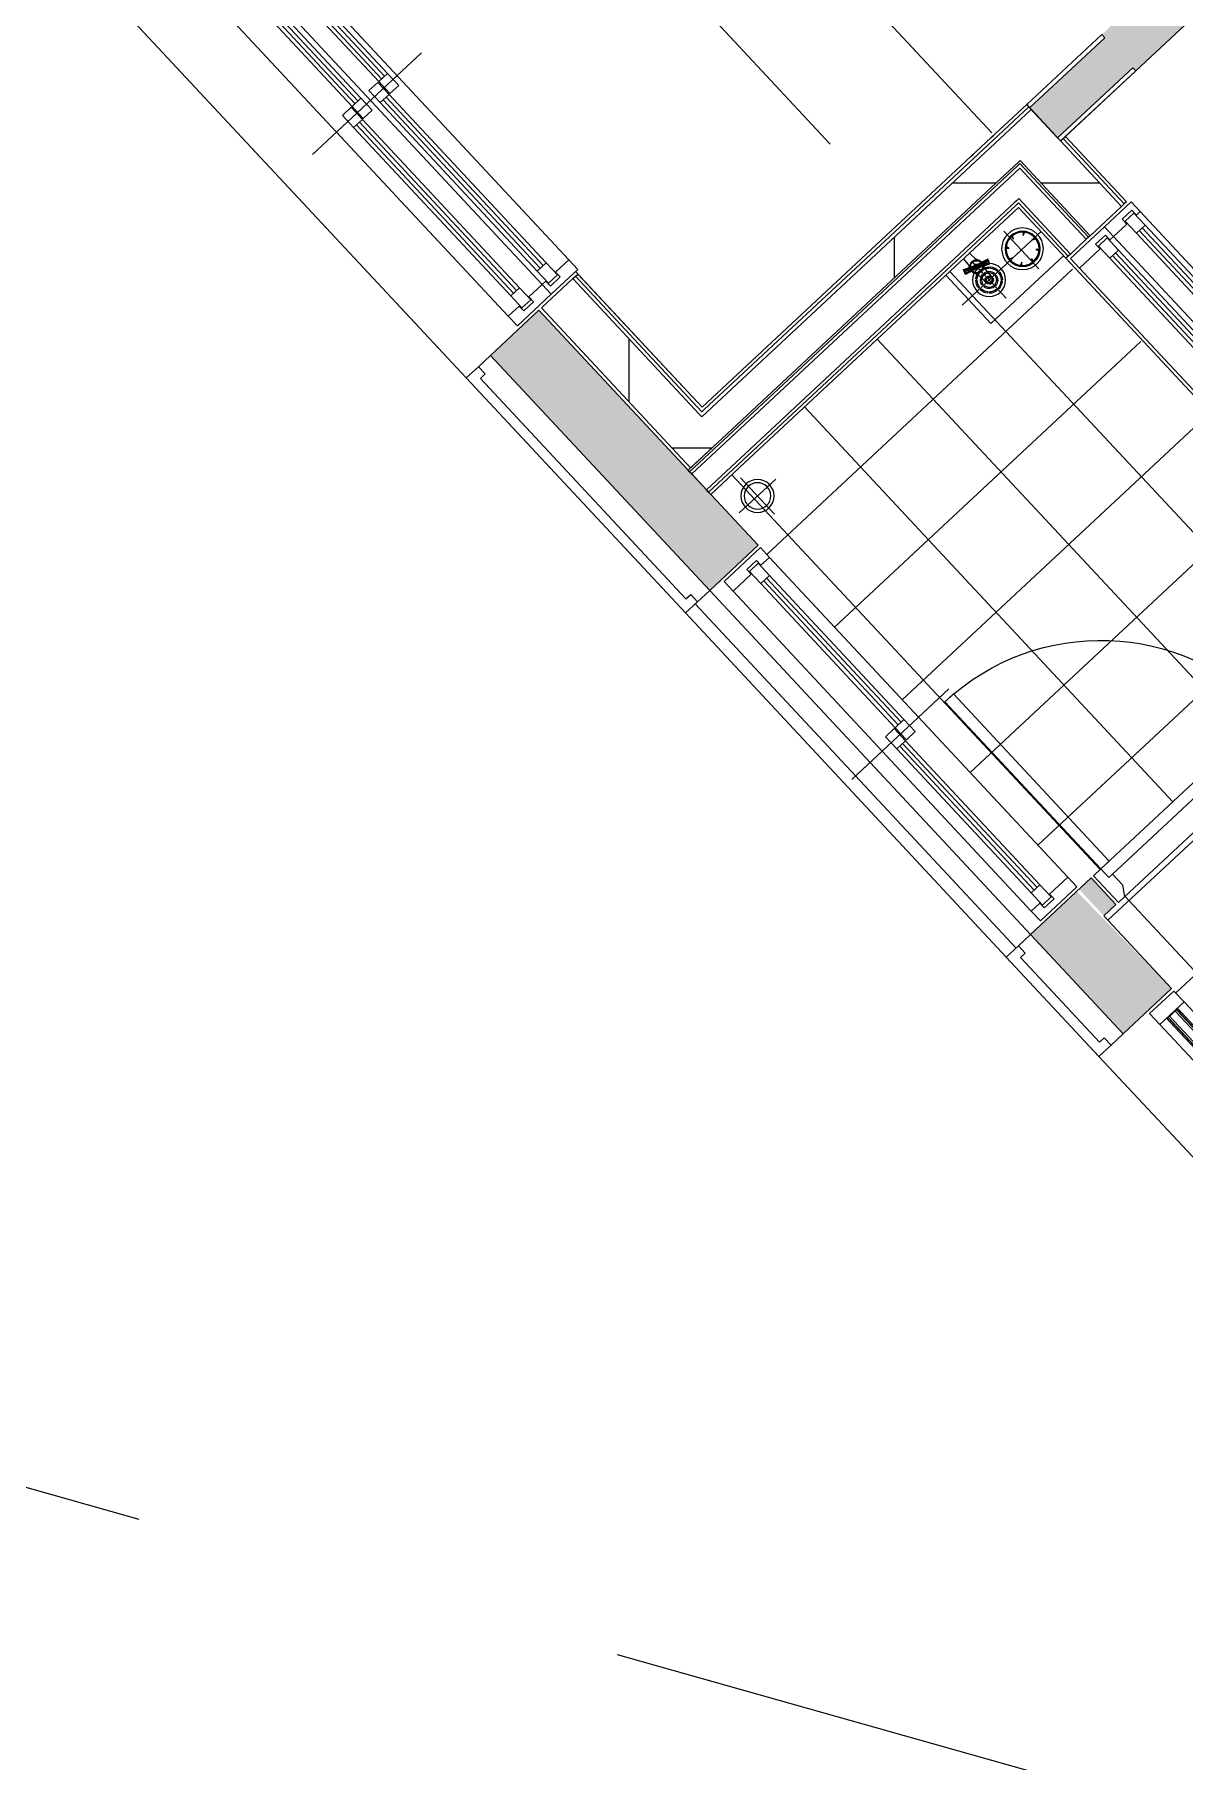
# Model space of a CAD drawing. Header units: millimetres. Extents: x -71377 to 516042, y -145869 to 441446.
# Drawn here: x 227619 to 231090, y 71882 to 77095 of the extents above; entities that cross this region are included whole.
import ezdxf

# ---------------------------------------------------------------- set-up
doc = ezdxf.new("R2010")
doc.units = ezdxf.units.MM
doc.header["$LTSCALE"] = 1000
doc.linetypes.add('_점선_M_', pattern=[3, 1.5, -1.5])
doc.linetypes.add('_점선_S_', pattern=[1.6, 0.8, -0.8])
for name, color, linetype, lineweight in [('A-door', 4, 'Continuous', 5), ('A-door-hdln', 8, 'Continuous', 5), ('A-ele-8', 8, 'Continuous', 5), ('A-fnsh', 5, 'Continuous', 5), ('A-fnsh-4', 4, 'Continuous', 5), ('A-glas', 5, 'Continuous', 5), ('A-hat', 251, 'Continuous', 5), ('A-insu', 251, 'Continuous', 5), ('A-rail', 6, 'Continuous', 5), ('A-wind', 4, 'Continuous', 5), ('A-wind-hdln', 8, 'Continuous', 5), ('A_cwall', 2, 'Continuous', 5), ('A_fnsh-4', 4, 'Continuous', 5), ('AA_dash_M_', 7, '_점선_M_', 5), ('AA_발코니선', 4, '_점선_S_', 5), ('AA_설비', 4, 'Continuous', 5), ('AA_설비_6', 6, 'Continuous', 5), ('AA_설비_8', 8, 'Continuous', 5), ('AA_설비_CEN', 1, 'Continuous', 5), ('AA_위생', 4, 'Continuous', 5)]:
    doc.layers.add(name, color=color, linetype=linetype, lineweight=lineweight)
pattern_1 = [(0, (-96985.9, -23353.2), (0, 800), []), (270, (-96985.9, -23353.2), (800, 5e-14), [])]

# ---------------------------------------------------------------- blocks, each defined once
blk = doc.blocks.new('세대실외기실문 - _A_SD_7_5x21-2217475-지반층 배치도')
at = {"layer": 'A-door'}
for p, q in [((310, 15), (310, 705)), ((310, 705), (345, 705)), ((345, 15), (345, 705)), ((-345, 15), (-375, 15)), ((-375, 15), (-375, -95)), ((-345, -20), (-345, 15)), ((310, 15), (345, 15)), ((375, 15), (345, 15)), ((345, 15), (345, -20)), ((375, -95), (375, 15)), ((-330, -20), (-345, -20)), ((-330, -65), (-330, -20)), ((345, -20), (330, -20)), ((330, -20), (330, -65)), ((-375, -95), (-350, -95)), ((-350, -95), (-330, -65)), ((330, -65), (350, -95)), ((350, -95), (375, -95))]:
    blk.add_line(p, q, dxfattribs=at)
at = {"layer": 'A-door-hdln'}
for p, q in [((345, 15), (-345, 15)), ((330, -20), (-330, -20)), ((-350, -95), (350, -95))]:
    blk.add_line(p, q, dxfattribs=at)
blk.add_arc((345, 15), 690, 90, 180, dxfattribs=at)
blk = doc.blocks.new('미서기창__단창A_ - _A_PW_14X20-2523413-지반층 배치도')
at = {"layer": 'A-glas'}
for p, q in [((620, 1), (25, 1)), ((-25, -39), (-620, -39)), ((-25, -51), (-620, -51)), ((620, -11), (25, -11))]:
    blk.add_line(p, q, dxfattribs=at)
at = {"layer": 'A-wind'}
for p, q in [((-660, 50), (-700, 50)), ((-700, 50), (-700, -100)), ((-660, 50), (-660, -25)), ((-25, -23), (-25, 13)), ((-25, 13), (25, 13)), ((25, 13), (25, -23)), ((620, -23), (620, 13)), ((620, 13), (670, 13)), ((700, 50), (660, 50)), ((660, 50), (660, 15)), ((660, 15), (680, 15)), ((670, 13), (670, -23)), ((680, 15), (680, -25)), ((700, -100), (700, 50)), ((-680, -25), (-680, -65)), ((-680, -25), (-660, -25)), ((-670, -63), (-670, -27)), ((-670, -27), (-620, -27)), ((-620, -27), (-620, -63)), ((25, -23), (-25, -23)), ((-25, -63), (-25, -27)), ((-25, -27), (25, -27)), ((25, -27), (25, -63)), ((670, -23), (620, -23)), ((680, -25), (660, -25)), ((660, -25), (660, -100)), ((-700, -100), (-660, -100)), ((-680, -65), (-660, -65)), ((-620, -63), (-670, -63)), ((-660, -65), (-660, -100)), ((25, -63), (-25, -63)), ((660, -100), (700, -100))]:
    blk.add_line(p, q, dxfattribs=at)
at = {"layer": 'A-wind-hdln'}
for p, q in [((0, -225), (0, 175)), ((0, 150), (0, -200)), ((-660, 50), (660, 50)), ((620, 13), (25, 13)), ((-25, -27), (-620, -27)), ((620, -23), (25, -23)), ((660, -100), (-660, -100)), ((-25, -63), (-620, -63))]:
    blk.add_line(p, q, dxfattribs=at)
blk = doc.blocks.new('그릴창_시스템__B타입 - _A_AG_10X23_1-2511913-지반층 배치도')
at = {"layer": 'A-wind'}
for p, q in [((-500, 100), (-455, 100)), ((-500, 0), (-500, 100)), ((-440, 72.2), (-455, 72.2)), ((-455, 72.2), (-455, 70.2)), ((-455, 70.2), (-453.5, 70.2)), ((-453.5, 70.2), (-453.5, 71.1)), ((-453.5, 71.1), (-449.1, 71.1)), ((-449.1, 71.1), (-449.1, 28.9)), ((-448, 28.9), (-448, 71.1)), ((-448, 71.1), (-441.1, 71.1)), ((-441.1, 71.1), (-441.1, 68.2)), ((-441.1, 68.2), (-440, 68.2)), ((-440, 72.2), (440, 72.2)), ((-440, 68.2), (-440, 72.2)), ((440, 68.2), (-440, 68.2)), ((455, 72.2), (440, 72.2)), ((440, 72.2), (440, 68.2)), ((440, 68.2), (441.1, 68.2)), ((441.1, 68.2), (441.1, 71.1)), ((441.1, 71.1), (453, 71.1)), ((453, 71.1), (453, 28.9)), ((454.1, 71.1), (453.5, 71.1)), ((453.5, 71.1), (453.5, 70.2)), ((453.5, 70.2), (455, 70.2)), ((454.1, 28.9), (454.1, 71.1)), ((455, 100), (500, 100)), ((455, 70.2), (455, 72.2)), ((500, 100), (500, 0)), ((-453.5, 29.8), (-455, 29.8)), ((-455, 29.8), (-455, 27.8)), ((-455, 27.8), (-440, 27.8)), ((-453.5, 28.9), (-453.5, 29.8)), ((-449.1, 28.9), (-453.5, 28.9)), ((-441.1, 28.9), (-448, 28.9)), ((-440, 31.8), (-441.1, 31.8)), ((-441.1, 31.8), (-441.1, 28.9)), ((-440, 31.8), (440, 31.8)), ((-440, 27.8), (-440, 31.8)), ((-440, 27.8), (440, 27.8)), ((441.1, 31.8), (440, 31.8)), ((440, 31.8), (440, 27.8)), ((440, 27.8), (455, 27.8)), ((441.1, 28.9), (441.1, 31.8)), ((453, 28.9), (441.1, 28.9)), ((455, 29.8), (453.5, 29.8)), ((453.5, 29.8), (453.5, 28.9)), ((453.5, 28.9), (454.1, 28.9)), ((455, 27.8), (455, 29.8)), ((-455, 0), (-500, 0)), ((500, 0), (455, 0))]:
    blk.add_line(p, q, dxfattribs=at)
at = {"layer": 'A-wind-hdln'}
for p, q in [((-455, 0), (-455, 100)), ((-455, 100), (455, 100)), ((-448, 67.5), (453, 67.5)), ((-448, 61.4), (453, 61.4)), ((455, 100), (455, 0)), ((-448, 38.6), (453, 38.6)), ((-448, 32.5), (453, 32.5)), ((-455, 0), (455, 0))]:
    blk.add_line(p, q, dxfattribs=at)
blk = doc.blocks.new('미서기창__이중창_ - _A_PW_16X12-2465924-지반층 배치도')
at = {"layer": 'A-glas'}
for p, q in [((-720, 56), (-25, 56)), ((25, 96), (720, 96)), ((25, 84), (720, 84)), ((-720, 44), (-25, 44)), ((25, -14), (720, -14)), ((25, -26), (720, -26)), ((-720, -54), (-25, -54)), ((-720, -66), (-25, -66))]:
    blk.add_line(p, q, dxfattribs=at)
at = {"layer": 'A-wind'}
for p, q in [((-800, 15), (-800, 155)), ((-800, 155), (-760, 155)), ((-760, 155), (-760, 70)), ((-25, 108), (25, 108)), ((-25, 72), (-25, 108)), ((25, 108), (25, 72)), ((720, 108), (770, 108)), ((720, 72), (720, 108)), ((760, 155), (800, 155)), ((760, 110), (760, 155)), ((780, 110), (760, 110)), ((770, 108), (770, 72)), ((780, 70), (780, 110)), ((800, 155), (800, 15)), ((-760, 70), (-780, 70)), ((-780, 70), (-780, 30)), ((-770, 68), (-720, 68)), ((-770, 32), (-770, 68)), ((-720, 68), (-720, 32)), ((25, 72), (-25, 72)), ((-25, 68), (25, 68)), ((-25, 32), (-25, 68)), ((25, 68), (25, 32)), ((770, 72), (720, 72)), ((760, 15), (760, 70)), ((760, 70), (780, 70)), ((-760, 15), (-800, 15)), ((-800, 15), (-800, -95)), ((-780, 30), (-760, 30)), ((-720, 32), (-770, 32)), ((-760, 30), (-760, 15)), ((-760, -40), (-760, 15)), ((25, 32), (-25, 32)), ((800, 15), (760, 15)), ((760, 0), (760, 15)), ((800, 15), (800, -95)), ((-780, -80), (-780, -40)), ((-780, -40), (-760, -40)), ((-770, -42), (-720, -42)), ((-770, -78), (-770, -42)), ((-720, -42), (-720, -78)), ((-25, -2), (25, -2)), ((-25, -38), (-25, -2)), ((25, -38), (-25, -38)), ((-25, -42), (25, -42)), ((-25, -78), (-25, -42)), ((25, -2), (25, -38)), ((25, -42), (25, -78)), ((720, -2), (770, -2)), ((720, -38), (720, -2)), ((770, -38), (720, -38)), ((780, 0), (760, 0)), ((760, -95), (760, -40)), ((760, -40), (780, -40)), ((770, -2), (770, -38)), ((780, -40), (780, 0)), ((-800, -95), (-760, -95)), ((-760, -80), (-780, -80)), ((-720, -78), (-770, -78)), ((-760, -95), (-760, -80)), ((25, -78), (-25, -78)), ((800, -95), (760, -95))]:
    blk.add_line(p, q, dxfattribs=at)
at = {"layer": 'A-wind-hdln'}
for p, q in [((0, 255), (0, -195)), ((-760, 155), (760, 155)), ((25, 108), (720, 108)), ((-720, 68), (-25, 68)), ((25, 72), (720, 72)), ((760, 15), (-760, 15)), ((-720, 32), (-25, 32)), ((-720, -42), (-25, -42)), ((25, -2), (720, -2)), ((25, -38), (720, -38)), ((760, -95), (-760, -95)), ((-720, -78), (-25, -78))]:
    blk.add_line(p, q, dxfattribs=at)
blk = doc.blocks.new('설비_발코니_우수100_ - 설비_발코니_우수100_-2557113-지반층 배치도')
at = {"layer": 'AA_설비_6'}
blk.add_circle((0, 0), 50, dxfattribs=at)
at = {"layer": 'AA_설비_8'}
blk.add_circle((0, 0), 40, dxfattribs=at)
at = {"layer": 'AA_설비_CEN'}
for p, q in [((0, 75), (0, -75)), ((-75, 0), (75, 0))]:
    blk.add_line(p, q, dxfattribs=at)
blk = doc.blocks.new('설비_발코니 - 설비_발코니-2565062-지반층 배치도')
at = {"layer": 'AA_설비'}
for p, q in [((38.9, -45.4), (23.9, -50.8)), ((23.9, -50.8), (40.3, -87.4)), ((25.1, -50.4), (41.1, -87.1)), ((27.7, -49.4), (42.4, -86.6)), ((45, -85.7), (31.4, -48.1)), ((35.1, -46.7), (47.6, -84.7)), ((37.7, -45.8), (48.9, -84.3)), ((49.7, -84), (38.9, -45.4)), ((7.9, -73.2), (0, -73.2)), ((0, -98.2), (7.9, -98.2)), ((22.1, -72.2), (7.9, -73.2)), ((7.9, -98.2), (22.1, -99.2)), ((28.2, -70.5), (22.1, -72.2)), ((22.1, -99.2), (28.2, -100.9)), ((33.5, -72.2), (27.3, -78.4)), ((27.3, -78.4), (27.3, -93)), ((27.3, -93), (37.7, -103.4)), ((31.9, -68.7), (28.2, -70.5)), ((28.2, -100.9), (34.5, -103.9)), ((37.7, -103.4), (44.8, -103.4)), ((40.3, -87.4), (49.7, -84)), ((40.3, -87.4), (49.7, -84)), ((51.1, -126), (40.3, -87.4)), ((41.1, -87.1), (52.3, -125.6)), ((42.4, -86.6), (54.9, -124.6)), ((58.6, -123.3), (45, -85.7)), ((52.3, -68), (45.2, -68)), ((47.6, -84.7), (62.3, -122)), ((48.9, -84.3), (64.9, -121)), ((49.7, -84), (66.1, -120.6)), ((62.7, -78.4), (52.3, -68)), ((52.5, -66.1), (61.8, -70.5)), ((56.5, -99.2), (62.7, -93)), ((58.1, -102.7), (61.8, -100.9)), ((61.8, -70.5), (67.9, -72.2)), ((61.8, -100.9), (67.9, -99.2)), ((62.7, -93), (62.7, -78.4)), ((67.9, -72.2), (82.1, -73.2)), ((67.9, -99.2), (82.1, -98.2)), ((82.1, -73.2), (100.5, -73.2)), ((82.1, -98.2), (100.5, -98.2)), ((66.1, -120.6), (51.1, -126))]:
    blk.add_line(p, q, dxfattribs=at)
for centre, radius, start, end in [((45, -85.7), 21, 127.8967, 271.8488), ((45, -85.7), 8, 152.7157, 247.0298), ((45, -85.7), 21, 307.8967, 91.8488), ((45, -85.7), 8, 332.7157, 67.0298), ((100.5, -85.7), 12.5, 270, 90)]:
    blk.add_arc(centre, radius, start, end, dxfattribs=at)
at = {"layer": 'AA_설비_6'}
for p, q in [((0, 0), (200, 0)), ((200, 0), (200, -300))]:
    blk.add_line(p, q, dxfattribs=at)
for centre, radius in [((100, -85.7), 50), ((99.7, -223.8), 63)]:
    blk.add_circle(centre, radius, dxfattribs=at)
at = {"layer": 'AA_설비_8'}
for p, q in [((96.1, -49.9), (96.1, -45.9)), ((103.9, -49.9), (103.9, -45.9)), ((64.1, -82.4), (60.1, -82.4)), ((64.2, -89.2), (60.2, -89.2)), ((70.3, -58.9), (73.1, -61.7)), ((76, -58.9), (73.1, -56.1)), ((78.2, -82.4), (74.2, -82.4)), ((78.3, -89.2), (74.2, -89.2)), ((92.7, -82.4), (88.5, -82.4)), ((92.8, -89.2), (88.5, -89.2)), ((96.1, -64), (96.1, -60)), ((96.1, -78.7), (96.1, -74.3)), ((96.1, -97), (96.1, -92.7)), ((103.9, -64), (103.9, -60)), ((103.9, -78.7), (103.9, -74.3)), ((103.9, -97), (103.9, -92.7)), ((111.5, -89.2), (107.2, -89.2)), ((111.5, -82.4), (107.3, -82.4)), ((125.8, -89.2), (121.7, -89.2)), ((125.8, -82.4), (121.8, -82.4)), ((126.8, -56), (124, -58.9)), ((126.8, -61.7), (129.7, -58.9)), ((139.8, -89.2), (135.8, -89.2)), ((139.9, -82.4), (135.9, -82.4)), ((70.3, -112.5), (73.2, -109.7)), ((76, -112.5), (73.2, -115.4)), ((96.1, -111.4), (96.1, -107.3)), ((96.1, -125.5), (96.1, -121.5)), ((103.9, -111.4), (103.9, -107.3)), ((103.9, -125.5), (103.9, -121.5)), ((124, -112.6), (126.8, -115.4)), ((129.6, -112.6), (126.8, -109.7)), ((71.3, -195.7), (62.2, -192.1)), ((64.7, -189.1), (71.3, -195.7)), ((99.6, -183.7), (95.7, -174.6)), ((99.6, -174.3), (99.6, -183.7)), ((128.1, -195.1), (131.7, -186)), ((134.7, -188.5), (128.1, -195.1)), ((50.5, -224.2), (59.9, -224.2)), ((59.9, -224.2), (50.9, -228.1)), ((65.3, -259.1), (71.9, -252.5)), ((71.9, -252.5), (68.3, -261.6)), ((135.3, -258.5), (128.7, -251.9)), ((128.7, -251.9), (137.8, -255.5)), ((140.1, -223.4), (149.1, -219.5)), ((149.5, -223.4), (140.1, -223.4)), ((100.4, -273.2), (100.4, -263.9)), ((100.4, -263.9), (104.3, -272.9))]:
    blk.add_line(p, q, dxfattribs=at)
for radius in [53, 50]:
    blk.add_circle((100, -223.8), radius, dxfattribs=at)
for radius, start, end in [(40, 95.5963, 132.2058), (36, 96.2205, 131.895), (40, 47.8687, 84.4251), (36, 48.1878, 83.8033), (40, 137.9377, 175.3172), (40, 184.9707, 222.1313), (36, 138.2645, 174.7956), (36, 185.5247, 221.8122), (26, 98.6286, 172.7847), (26, 187.6605, 261.3714), (22, 100.213, 171.4638), (22, 189.0641, 259.787), (12, 108.9695, 164.209), (12, 196.7874, 251.0305), (8, 119.1827, 155.9086), (8, 205.6729, 240.8173), (26, 7.2153, 81.4045), (22, 8.5362, 79.8264), (12, 15.791, 71.1056), (8, 24.0914, 60.9392), (26, 278.5955, 352.3395), (22, 280.1736, 350.9359), (12, 288.8944, 343.2126), (8, 299.0608, 334.3271), (36, 5.2044, 41.8183), (36, 318.105, 354.4753), (40, 317.7942, 355.0293), (40, 4.6828, 42.1367), (40, 227.8633, 264.4037), (36, 228.1817, 263.7795), (36, 276.1967, 311.7355), (40, 275.5749, 312.0623)]:
    blk.add_arc((100, -85.7), radius, start, end, dxfattribs=at)
at = {"layer": 'AA_설비_CEN'}
for p, q in [((100, -300), (100, 25)), ((175, -85.7), (25, -85.7)), ((178, -218.9), (22, -218.9))]:
    blk.add_line(p, q, dxfattribs=at)
blk = doc.blocks.new('난간 - 난간-2585747-지반층 배치도')
at = {"layer": 'A-rail'}
for p, q in [((3225, -7305), (1805, -7305)), ((1805, -7365), (3225, -7365))]:
    blk.add_line(p, q, dxfattribs=at)
blk = doc.blocks.new('미서기창__이중창_ - _A_PD_14X24_7-2585891-지반층 배치도')
at = {"layer": 'A-glas'}
for p, q in [((25, 56), (620, 56)), ((-620, 16), (-25, 16)), ((-620, 4), (-25, 4)), ((25, 44), (620, 44)), ((-620, -94), (-25, -94)), ((25, -54), (620, -54)), ((25, -66), (620, -66)), ((-620, -106), (-25, -106))]:
    blk.add_line(p, q, dxfattribs=at)
at = {"layer": 'A-wind'}
for p, q in [((-700, -25), (-700, 115)), ((-700, 115), (-660, 115)), ((-660, 115), (-660, 30)), ((660, 115), (700, 115)), ((660, 70), (660, 115)), ((700, 115), (700, -25)), ((-25, 68), (25, 68)), ((-25, 32), (-25, 68)), ((25, 68), (25, 32)), ((620, 68), (670, 68)), ((620, 32), (620, 68)), ((680, 70), (660, 70)), ((670, 68), (670, 32)), ((680, 30), (680, 70)), ((-660, 30), (-680, 30)), ((-680, 30), (-680, -10)), ((-670, 28), (-620, 28)), ((-670, -8), (-670, 28)), ((-620, 28), (-620, -8)), ((25, 32), (-25, 32)), ((-25, 28), (25, 28)), ((-25, -8), (-25, 28)), ((25, 28), (25, -8)), ((670, 32), (620, 32)), ((660, -25), (660, 30)), ((660, 30), (680, 30)), ((-660, -25), (-700, -25)), ((-700, -25), (-700, -135)), ((-680, -10), (-660, -10)), ((-620, -8), (-670, -8)), ((-660, -10), (-660, -25)), ((-660, -80), (-660, -25)), ((25, -8), (-25, -8)), ((-25, -42), (25, -42)), ((-25, -78), (-25, -42)), ((25, -42), (25, -78)), ((620, -42), (670, -42)), ((620, -78), (620, -42)), ((700, -25), (660, -25)), ((660, -40), (660, -25)), ((680, -40), (660, -40)), ((670, -42), (670, -78)), ((680, -80), (680, -40)), ((700, -25), (700, -135)), ((-680, -120), (-680, -80)), ((-680, -80), (-660, -80)), ((-670, -82), (-620, -82)), ((-670, -118), (-670, -82)), ((-620, -82), (-620, -118)), ((25, -78), (-25, -78)), ((-25, -82), (25, -82)), ((-25, -118), (-25, -82)), ((25, -82), (25, -118)), ((670, -78), (620, -78)), ((660, -135), (660, -80)), ((660, -80), (680, -80)), ((-700, -135), (-660, -135)), ((-660, -120), (-680, -120)), ((-620, -118), (-670, -118)), ((-660, -135), (-660, -120)), ((25, -118), (-25, -118)), ((700, -135), (660, -135))]:
    blk.add_line(p, q, dxfattribs=at)
at = {"layer": 'A-wind-hdln'}
for p, q in [((0, 215), (0, -235)), ((-660, 115), (660, 115)), ((25, 68), (620, 68)), ((-620, 28), (-25, 28)), ((25, 32), (620, 32)), ((660, -25), (-660, -25)), ((-620, -8), (-25, -8)), ((25, -42), (620, -42)), ((-620, -82), (-25, -82)), ((25, -78), (620, -78)), ((660, -135), (-660, -135)), ((-620, -118), (-25, -118))]:
    blk.add_line(p, q, dxfattribs=at)
blk = doc.blocks.new('대장2_59B_1층_rvt-1-지반층 배치도')
at = {"layer": 'A-hat'}
h = blk.add_hatch(dxfattribs=at)
h.set_pattern_fill('FP_73', color=256, style=0, pattern_type=2)
h.set_pattern_definition(pattern_1)
h.paths.add_polyline_path([(-33356, -191516.2), (-33261, -191427.6), (-33711.1, -190944.9), (-33806.2, -191033.5), (-33696, -191151.7)])
h.paths.add_polyline_path([(-34911, -189848.7), (-34815.9, -189760.1), (-35532, -188992.2), (-35627.1, -189080.8), (-34970, -189785.5)])
h.paths.add_polyline_path([(-36731.9, -187896), (-36636.9, -187807.4), (-37148.4, -187258.8), (-37243.4, -187347.5), (-36790.9, -187832.7)])
h.paths.add_polyline_path([(-39098.5, -185358.2), (-39003.4, -185269.6), (-39583.1, -184647.9), (-39678.2, -184736.6), (-39114.2, -185341.4)])
h = blk.add_hatch(dxfattribs=at)
h.set_pattern_fill('FP_73', color=256, style=0, pattern_type=2)
h.set_pattern_definition(pattern_1)
h.paths.add_polyline_path([(-32150, -190815.4), (-32054.9, -190726.8), (-32327.7, -190434.2), (-32422.8, -190522.9), (-32209, -190752.2)])
h = blk.add_hatch(dxfattribs=at)
h.set_pattern_fill('FP_73', color=256, style=0, pattern_type=2)
h.set_pattern_definition(pattern_1)
h.paths.add_polyline_path([(-33261, -191427.6), (-32361.4, -190588.7), (-32422.8, -190522.9), (-33322.4, -191361.7)])
h = blk.add_hatch(dxfattribs=at)
h.set_pattern_fill('FP_183', color=256, style=0, pattern_type=2)
h.set_pattern_definition([(133, (-32249.37, -191837.88), (-219.406, -204.6), []), (43, (-32249.37, -191837.88), (-204.6, 219.406), [])])
h.paths.add_polyline_path([(-32183.5, -192788.3), (-31254.7, -191922.1), (-32372.8, -190736.1), (-33295.1, -191596.2), (-32190.3, -192781)])
h = blk.add_hatch(dxfattribs=at)
h.set_pattern_fill('FP_182', color=256, style=0, pattern_type=2)
h.set_pattern_definition([(313, (-31219.56, -192942.23), (219.406, 204.6), []), (223, (-31219.56, -192942.23), (204.6, -219.406), [])])
h.paths.add_polyline_path([(-31003.6, -194053.5), (-30089.5, -193201), (-31194.3, -192016.2), (-32108.5, -192868.7), (-31016.1, -194040.2)])
h.paths.add_polyline_path([(-30706.7, -193653.5), (-31150, -193178.1), (-30652.6, -192714.4), (-30209.3, -193189.8), (-30591, -193545.7)])
at = {"layer": 'A-ele-8'}
for p, q in [((-32223.1, -190883.6), (-31254.7, -191922.1)), ((-33711.1, -190944.9), (-33696.5, -190931.2))]:
    blk.add_line(p, q, dxfattribs=at)
at = {"layer": 'A-fnsh'}
for p, q in [((-32114.6, -190208.2), (-32341.4, -190419.6)), ((-32224.4, -190515.7), (-32012.3, -190317.9)), ((-32436.4, -190508.3), (-32448.1, -190519.2)), ((-32495.7, -190563.5), (-32509.6, -190576.5)), ((-33321.4, -191333.5), (-33703.3, -190923.9)), ((-31613, -192256.3), (-32117.7, -192726.9))]:
    blk.add_line(p, q, dxfattribs=at)
at = {"layer": 'A-fnsh-4'}
for p, q in [((-32327.7, -190434.2), (-32422.8, -190522.9)), ((-32422.8, -190522.9), (-32495.9, -190591.1)), ((-32239.1, -190529.3), (-32054.9, -190726.8)), ((-33322.4, -191361.7), (-32495.9, -190591.1)), ((-32366.2, -190593.1), (-32434.5, -190656.9)), ((-32361.4, -190588.7), (-32366.2, -190593.1)), ((-32361.4, -190588.7), (-32150, -190815.4)), ((-33261, -191427.6), (-32434.5, -190656.9)), ((-33199.3, -191493.7), (-32372.8, -190723.1)), ((-32365.9, -190716.6), (-32372.8, -190723.1)), ((-32365.9, -190716.6), (-32216.2, -190877.1)), ((-33321.8, -191346.9), (-33703.4, -190937.7)), ((-33329.5, -191354.1), (-33322.4, -191361.7)), ((-33322.4, -191361.7), (-33329.5, -191354.1)), ((-33199.3, -191493.7), (-33301.6, -191589.2))]:
    blk.add_line(p, q, dxfattribs=at)
at = {"layer": 'A-insu'}
for p, q in [((-32341.4, -190419.6), (-32239.1, -190529.3)), ((-32239.1, -190529.3), (-32231.4, -190522.1)), ((-32054.9, -190726.8), (-32150, -190815.4)), ((-32047.2, -190719.6), (-32054.9, -190726.8)), ((-32161.7, -190826.3), (-32209.2, -190870.7)), ((-32150, -190815.4), (-32154.7, -190819.9)), ((-33806.2, -191033.5), (-33711.1, -190944.9)), ((-33356, -191516.2), (-33806.2, -191033.5)), ((-33363.4, -191523), (-33261, -191427.6)), ((-33261, -191427.6), (-33356, -191516.2)), ((-33358.9, -191527.8), (-33363.4, -191523)), ((-33308.1, -191582.3), (-33352.5, -191534.7))]:
    blk.add_line(p, q, dxfattribs=at)
at = {"layer": 'A_fnsh-4'}
for p, q in [((-32334.9, -190426.5), (-32503.1, -190583.4)), ((-32436.4, -190508.3), (-32341.4, -190419.6)), ((-32495.7, -190563.5), (-32448.1, -190519.2)), ((-32448.1, -190519.2), (-32441.2, -190512.7)), ((-32441.2, -190512.7), (-32436.4, -190508.3)), ((-32231.4, -190522.1), (-32224.4, -190515.7)), ((-32231.4, -190522.1), (-32047.2, -190719.6)), ((-32224.4, -190515.7), (-32040.3, -190713.1)), ((-33321.4, -191333.5), (-32509.6, -190576.5)), ((-33314.9, -191340.4), (-32503.1, -190583.4)), ((-32509.6, -190576.5), (-32502.6, -190570)), ((-32502.6, -190570), (-32495.7, -190563.5)), ((-32368.7, -190604.4), (-32430.1, -190661.7)), ((-32362.2, -190611.3), (-32409.7, -190655.6)), ((-32361.7, -190597.9), (-32368.7, -190604.4)), ((-32362.2, -190611.3), (-32161.7, -190826.3)), ((-32361.7, -190597.9), (-32154.7, -190819.9)), ((-33256.5, -191432.3), (-32430.1, -190661.7)), ((-33250.1, -191439.3), (-32423.6, -190668.6)), ((-32409.7, -190655.6), (-32423.6, -190668.6)), ((-33205.7, -191486.8), (-32379.3, -190716.1)), ((-32366.3, -190730), (-33192.8, -191500.7)), ((-32372.4, -190709.7), (-32379.3, -190716.1)), ((-32365.4, -190703.2), (-32372.4, -190709.7)), ((-32223.1, -190883.6), (-32366.3, -190730)), ((-32365.4, -190703.2), (-32209.2, -190870.7)), ((-32040.3, -190713.1), (-32047.2, -190719.6)), ((-32154.7, -190819.9), (-32161.7, -190826.3)), ((-32216.2, -190877.1), (-32223.1, -190883.6)), ((-32209.2, -190870.7), (-32216.2, -190877.1)), ((-33711.1, -190944.9), (-33703.4, -190937.7)), ((-33711.1, -190944.9), (-33329.5, -191354.1)), ((-33329.5, -191354.1), (-33711.1, -190944.9)), ((-33703.4, -190937.7), (-33696.5, -190931.2)), ((-33696.5, -190931.2), (-33321.4, -191333.5)), ((-33321.8, -191346.9), (-33314.9, -191340.4)), ((-33314.9, -191340.4), (-33321.8, -191346.9)), ((-33256.5, -191432.3), (-33358.9, -191527.8)), ((-33250.1, -191439.3), (-33352.5, -191534.7)), ((-33205.7, -191486.8), (-33308.1, -191582.3)), ((-33192.8, -191500.7), (-33295.2, -191596.2)), ((-33352.5, -191534.7), (-33358.9, -191527.8)), ((-33301.6, -191589.2), (-33308.1, -191582.3)), ((-33295.2, -191596.2), (-33301.6, -191589.2))]:
    blk.add_line(p, q, dxfattribs=at)
at = {"layer": 'AA_발코니선'}
for p, q in [((-32446.9, -190504.4), (-34291.7, -188526)), ((-34571.3, -188783.4), (-32724.8, -190763.5))]:
    blk.add_line(p, q, dxfattribs=at)
at = {"layer": 'A-door-hdln', "extrusion": (0, 0, -1), "zscale": -1, "rotation": 316.9999987515239}
blk.add_blockref('세대실외기실문 - _A_SD_7_5x21-2217475-지반층 배치도', (31855.1, -192502.6), dxfattribs=at)
at = {"layer": 'A-rail', "extrusion": (0, 0, -1), "zscale": -1, "rotation": 46.99999875152398}
blk.add_blockref('난간 - 난간-2585747-지반층 배치도', (25756.2, -189262.8), dxfattribs=at)
at = {"layer": 'A-wind-hdln', "extrusion": (0, 0, -1), "zscale": -1}
for name, p, rotation in [('미서기창__이중창_ - _A_PW_16X12-2465924-지반층 배치도', (34311, -190396.8), 226.9999987515238), ('미서기창__이중창_ - _A_PD_14X24_7-2585891-지반층 배치도', (31647.5, -191317.6), 226.9999987515238), ('미서기창__단창A_ - _A_PW_14X20-2523413-지반층 배치도', (32740.9, -192337.2), 226.9999987515237), ('그릴창_시스템__B타입 - _A_AG_10X23_1-2511913-지반층 배치도', (31629.2, -193529.3), 46.99999875152378)]:
    blk.add_blockref(name, p, dxfattribs=dict(at, rotation=rotation))
at = {"layer": 'AA_위생', "extrusion": (0, 0, -1), "zscale": -1}
for name, p, rotation in [('설비_발코니 - 설비_발코니-2565062-지반층 배치도', (32585.7, -190934.6), 226.9999987515234), ('설비_발코니_우수100_ - 설비_발코니_우수100_-2557113-지반층 배치도', (33153.9, -191601), 46.99999875152398)]:
    blk.add_blockref(name, p, dxfattribs=dict(at, rotation=rotation))

msp = doc.modelspace()

# ---------------------------------------------------------------- hatches: boundary and pattern name
at = {"layer": 'A-hat'}
for points in [[(230707.5, 76783.3), (230934.2, 76994.8), (230943.1, 76985.2), (232215.6, 78171.9), (232113.3, 78281.6), (230840.8, 77094.9), (230849.6, 77085.4), (230622.9, 76874)], [(229657.2, 75417), (229803.5, 75553.4), (229141.9, 76262.8), (228995.6, 76126.4), (229605.3, 75472.6)], [(230846.9, 74434.4), (230883.5, 74468.5), (230808.5, 74548.9), (230771.9, 74514.8)], [(230905.2, 74078.6), (231051.5, 74215), (230765.1, 74508.5), (230625.6, 74378.4), (230846.9, 74141.1)]]:
    msp.add_hatch(color=256, dxfattribs=at).paths.add_polyline_path(points)

# ---------------------------------------------------------------- linework, layer by layer
at = {"layer": 'A-ele-8'}
for p, q in [((228922.5, 76058.2), (227817.7, 77243)), ((230552.5, 74310.2), (229584.1, 75348.8)), ((231527.7, 73264.4), (230832.1, 74010.4))]:
    msp.add_line(p, q, dxfattribs=at)
at = {"layer": 'A-insu'}
for p, q in [((230840.8, 77094.9), (230614, 76883.5)), ((230716.3, 76773.8), (230943.1, 76985.2)), ((230614, 76883.5), (230622.9, 76874)), ((230707.5, 76783.3), (230716.3, 76773.8)), ((228995.6, 76126.4), (228959.1, 76092.3)), ((229657.2, 75417), (228995.6, 76126.4)), ((229620.6, 75382.9), (229657.2, 75417)), ((230625.6, 74378.4), (230589.1, 74344.3)), ((230905.2, 74078.6), (230625.6, 74378.4)), ((230868.7, 74044.5), (230905.2, 74078.6))]:
    msp.add_line(p, q, dxfattribs=at)
at = {"layer": 'A_cwall'}
for p, q in [((230943.1, 76985.2), (232215.6, 78171.9)), ((230622.9, 76874), (230849.6, 77085.4)), ((230849.6, 77085.4), (230840.8, 77094.9)), ((230934.2, 76994.8), (230707.5, 76783.3)), ((230943.1, 76985.2), (230934.2, 76994.8)), ((230622.9, 76874), (230707.5, 76783.3)), ((229141.9, 76262.8), (228995.6, 76126.4)), ((229803.5, 75553.4), (229141.9, 76262.8)), ((228995.6, 76126.4), (229657.2, 75417)), ((229657.2, 75417), (229803.5, 75553.4)), ((230808.5, 74548.9), (230625.6, 74378.4)), ((230883.5, 74468.5), (230808.5, 74548.9)), ((230846.9, 74434.4), (230883.5, 74468.5)), ((231051.5, 74215), (230846.9, 74434.4)), ((230625.6, 74378.4), (230905.2, 74078.6)), ((230905.2, 74078.6), (231051.5, 74215))]:
    msp.add_line(p, q, dxfattribs=at)
at = {"layer": 'A_fnsh-4'}
for p, q in [((228959.1, 76092.3), (228922.5, 76058.2)), ((228922.5, 76058.2), (229584.1, 75348.8)), ((228979.5, 76070.3), (228959.1, 76092.3)), ((228979.5, 76070.3), (228964.9, 76056.7)), ((228964.9, 76056.7), (229585.5, 75391.2)), ((229584.1, 75348.8), (229620.6, 75382.9)), ((229585.5, 75391.2), (229600.2, 75404.8)), ((229620.6, 75382.9), (229600.2, 75404.8)), ((230589.1, 74344.3), (230552.5, 74310.2)), ((230609.5, 74322.4), (230589.1, 74344.3)), ((230552.5, 74310.2), (230832.1, 74010.4)), ((230609.5, 74322.4), (230594.9, 74308.8)), ((230594.9, 74308.8), (230833.6, 74052.8)), ((230832.1, 74010.4), (230868.7, 74044.5)), ((230833.6, 74052.8), (230848.2, 74066.4)), ((230868.7, 74044.5), (230848.2, 74066.4))]:
    msp.add_line(p, q, dxfattribs=at)
at = {"layer": 'AA_dash_M_'}
msp.add_line((93690.2, 110544.2), (264270.3, 62346.1), dxfattribs=at)

# ---------------------------------------------------------------- block references
msp.add_blockref('대장2_59B_1층_rvt-1-지반층 배치도', (262955.4, 267303.1))

doc.saveas('drawing.dxf')
